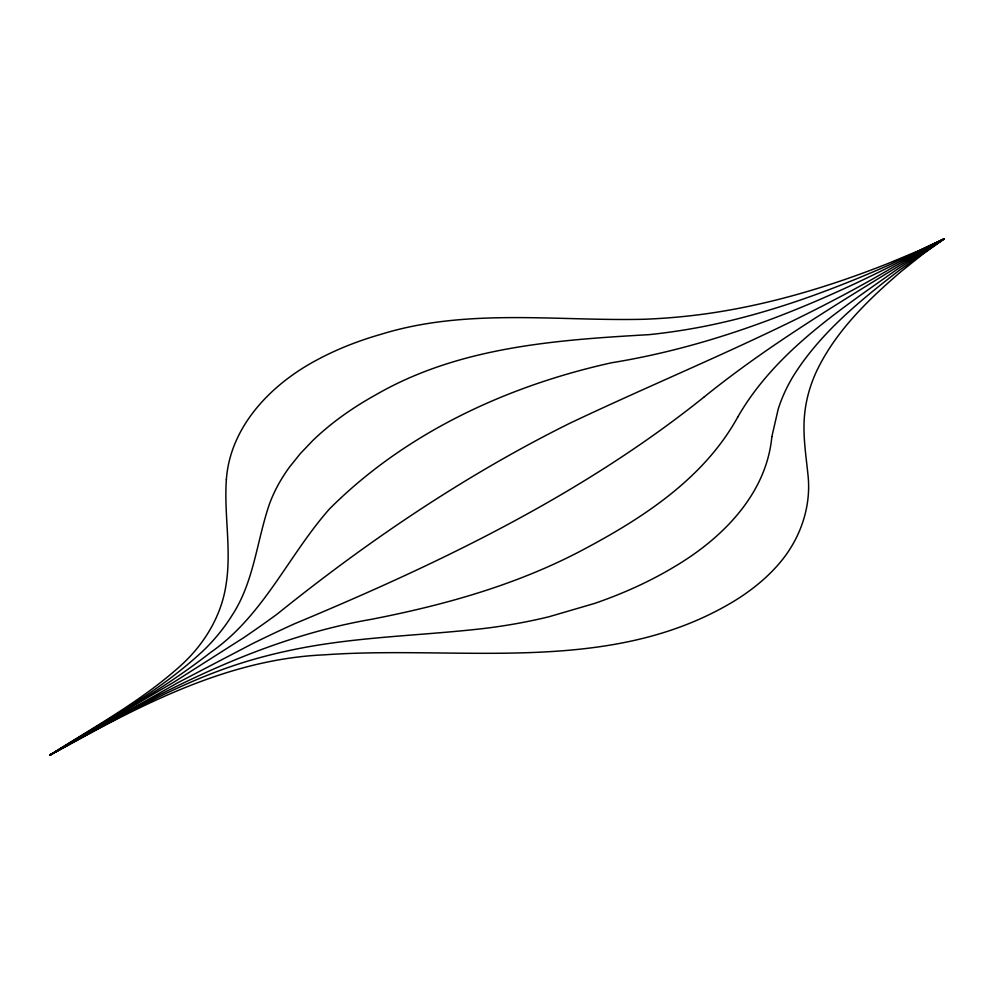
<?xml version="1.0" encoding="UTF-8"?>
<svg xmlns="http://www.w3.org/2000/svg" width="994" height="994" viewBox="0 0 994 994"><rect width="100%" height="100%" fill="white"/><g stroke="black" fill="none" stroke-linecap="round" stroke-linejoin="round"><path stroke-width="1.49" d="M226.371 479.344C223.886 514.37 231.652 549.545 226.085 584.46C221.587 615.373 204.789 643.366 182.051 664.402C142.341 700.633 94.741 726.428 49.7 755.241C135.333 708.15 224.309 659.159 324.417 654.835C461.365 645.031 610.217 676.181 734.355 600.972A267.386 154.381 0 0 0 778.737 564.058C799.673 540.065 811.303 507.959 808.097 476.051C805.997 454.854 802.295 433.558 804.854 412.224A370.538 213.934 0 0 1 815.776 372.961C834.538 332.394 867.302 300.548 900.738 271.834L923.202 253.843L944.3 238.759L918.17 250.935L887.008 263.907C830.512 286.185 771.99 303.94 711.841 312.961A370.538 213.934 0 0 1 643.839 319.273C556.106 321.31 466.397 307.78 380.864 334.344A267.386 154.381 0 0 0 316.912 359.965C271.673 383.933 230.347 425.892 226.371 479.344M771.841 436.726C766.449 494.217 722.153 538.475 674.727 566.543A379.77 219.252 0 0 1 594.487 603.457L548.937 616.765A351.044 202.677 0 0 1 484.563 628.407C420.189 635.911 354.933 636.57 291.341 650.101A357.815 206.578 0 0 0 233.814 665.533C168.843 687.438 109.762 722.849 49.7 755.241C102.742 721.843 159.363 692.495 205.099 648.945A357.815 206.578 0 0 0 231.826 615.733C253.979 582.236 256.676 541.283 269.399 504.182A351.044 202.677 0 0 1 289.552 467.018L300.275 453.662L312.613 440.715A379.77 219.252 0 0 1 376.552 394.394C459.402 346.769 556.019 339.998 649.206 334.643A381.249 220.109 0 0 0 705.454 326.131C768.871 313.408 829.891 291.006 888.971 265.038L944.3 238.759L898.775 270.703C859.301 301.207 819.541 333.736 792.951 376.651A381.249 220.109 0 0 0 778.203 409.13L771.841 436.726M737.759 417.045C703.118 479.99 639.726 520.135 577.738 552.54C513.016 585.975 442.405 605.495 371.209 619.349C254.862 639.515 150.728 697.067 49.7 755.241C104.146 722.153 160.456 691.526 210.84 652.263C263.348 615.833 288.347 555.509 329.449 508.978C405.54 432.75 507.499 385.709 611.807 362.723C709.641 346.831 802.717 310.55 890.935 266.168L944.3 238.759L896.824 269.56C837.992 311.122 774.45 353.081 737.759 417.045M703.665 397.364C581.192 495.484 438.416 563.784 294.336 623.859A1383.983 799.039 0 0 0 253.209 643.292L177.094 683.126L49.7 755.241L174.609 681.698L243.605 637.75A1383.983 799.039 0 0 0 277.276 614.006C368.165 540.811 465.229 475.157 569.935 423.208C677.933 371.967 789.721 328.492 892.898 267.299L944.3 238.759L894.861 268.43C829.443 308.749 763.479 348.882 703.665 397.364"/></g></svg>
